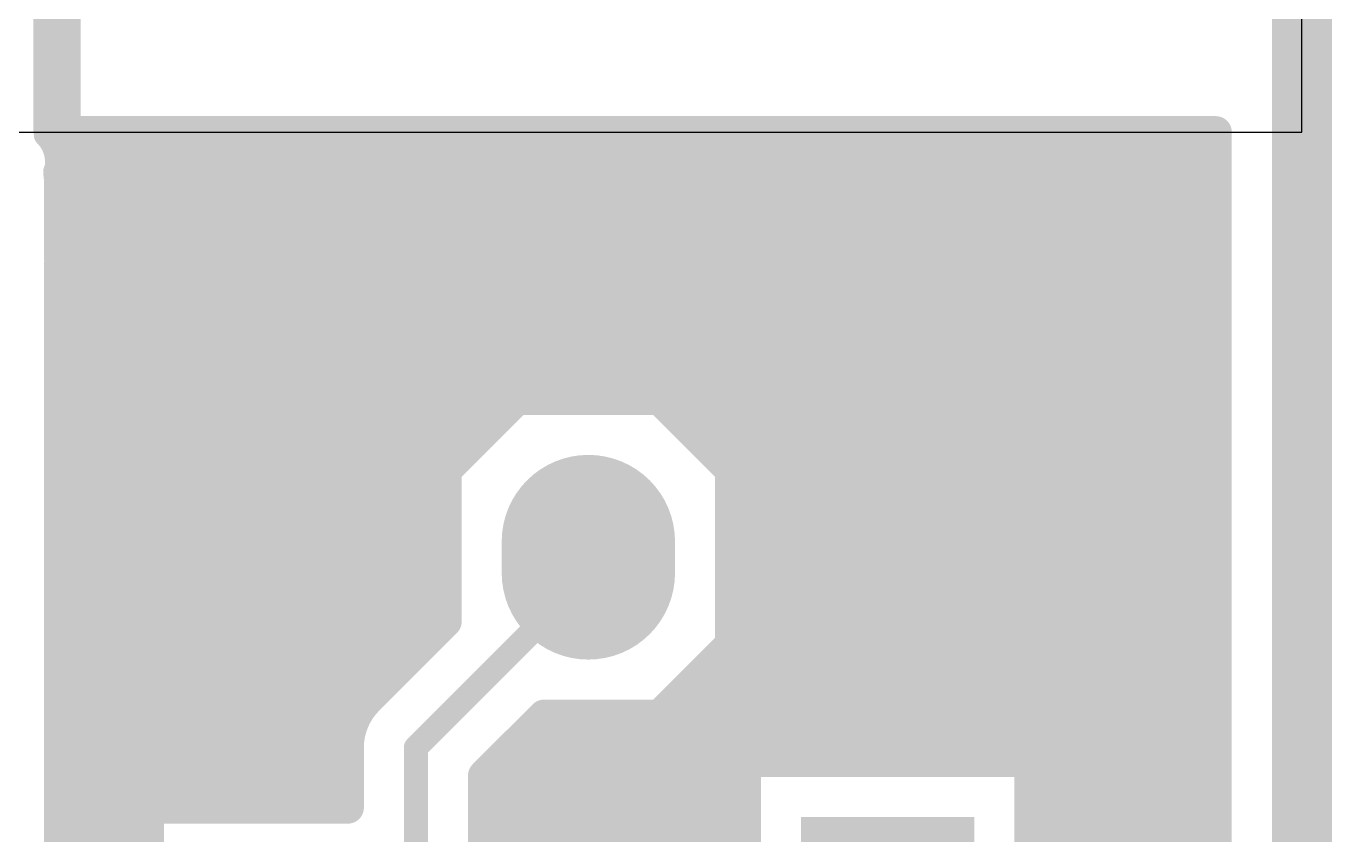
# Model space of a CAD drawing. Header units: inches. Extents: x 0 to 226, y 0 to 70.
# Drawn here: x 158.55 to 166.83, y 14.04 to 19.17 of the extents above; entities that cross this region are included whole.
import ezdxf

# ---------------------------------------------------------------- set-up
doc = ezdxf.new("R2010")
doc.units = ezdxf.units.IN
for name, color, linetype in [('Keep-Out Layer', 6, 'Continuous'), ('Multi-Layer', 9, 'Continuous'), ('Top Layer', 1, 'Continuous')]:
    doc.layers.add(name, color=color, linetype=linetype)

msp = doc.modelspace()

# ---------------------------------------------------------------- hatches: boundary and pattern name
at = {"layer": 'Top Layer'}
for points in [[(158.8933, 21.3997), (158.5933, 21.3997), (158.5933, 18.5997), (158.8933, 18.5997)], [(158.5933, 18.4981), (158.8933, 18.4981), (158.8933, 18.7497), (158.5933, 18.7497)], [(158.5933, 18.4981), (159.2489, 18.4981), (159.2489, 18.5997), (158.5933, 18.5997)], [(158.9117, 17.9187), (160.8246, 17.9187), (160.8246, 18.5997), (158.9117, 18.5997)], [(158.7433, 18.2441), (159.2489, 18.2441), (159.2489, 18.5133), (158.7433, 18.5133)]]:
    msp.add_hatch(color=1, dxfattribs=at).paths.add_polyline_path(points)

# ---------------------------------------------------------------- linework, layer by layer
at = {"layer": 'Keep-Out Layer'}
msp.add_lwpolyline([(166.6431, -0.0084, 0.381, 0.381, 0), (166.6431, 24.8217, 0.381, 0.381, 0)], format="xyseb", dxfattribs=at)
at = {"layer": 'Multi-Layer'}
for p, q in [((166.6431, 18.4981), (166.6431, 24.8557)), ((147.2026, 18.4981), (166.6431, 18.4981))]:
    msp.add_line(p, q, dxfattribs=at)
at = {"layer": 'Top Layer'}
for points in [[(158.6722, 18.4802, 0.1524, 0.1524, 0), (158.6722, 18.9529, 0.1524, 0.1524, 0)], [(158.7433, 18.7497, 0.2032, 0.2032, -0.19891), (158.757, 18.7167, 0.2032, 0.2032, 0)], [(159.2489, 18.4981, 0.2032, 0.2032, 0), (166.097, 18.4981, 0.2032, 0.2032, 0)], [(159.2489, 18.2441, 0.2032, 0.2032, 0), (159.2489, 18.4981, 0.2032, 0.2032, 0)], [(159.3456, 14.2084, 0.2032, 0.2032, 0), (159.3456, 18.4981, 0.2032, 0.2032, 0)], [(159.5488, 14.2084, 0.2032, 0.2032, 0), (159.5488, 18.4981, 0.2032, 0.2032, 0)], [(159.752, 14.2084, 0.2032, 0.2032, 0), (159.752, 18.4981, 0.2032, 0.2032, 0)], [(159.9552, 14.2084, 0.2032, 0.2032, 0), (159.9552, 18.4981, 0.2032, 0.2032, 0)], [(160.1584, 14.2084, 0.2032, 0.2032, 0), (160.1584, 18.4981, 0.2032, 0.2032, 0)], [(160.3616, 14.2084, 0.2032, 0.2032, 0), (160.3616, 18.4981, 0.2032, 0.2032, 0)], [(160.5648, 14.2084, 0.2032, 0.2032, 0), (160.5648, 18.4981, 0.2032, 0.2032, 0)], [(160.768, 14.9484, 0.2032, 0.2032, 0), (160.768, 18.4981, 0.2032, 0.2032, 0)], [(160.9712, 15.1516, 0.2032, 0.2032, 0), (160.9712, 18.4981, 0.2032, 0.2032, 0)], [(161.1744, 15.3548, 0.2032, 0.2032, 0), (161.1744, 18.4981, 0.2032, 0.2032, 0)], [(161.3776, 16.5196, 0.2032, 0.2032, 0), (161.3776, 18.4981, 0.2032, 0.2032, 0)], [(161.5808, 16.7228, 0.2032, 0.2032, 0), (161.5808, 18.4981, 0.2032, 0.2032, 0)], [(161.784, 16.8042, 0.2032, 0.2032, 0), (161.784, 18.4981, 0.2032, 0.2032, 0)], [(161.9872, 16.8042, 0.2032, 0.2032, 0), (161.9872, 18.4981, 0.2032, 0.2032, 0)], [(162.1904, 16.8042, 0.2032, 0.2032, 0), (162.1904, 18.4981, 0.2032, 0.2032, 0)], [(162.3936, 16.8042, 0.2032, 0.2032, 0), (162.3936, 18.4981, 0.2032, 0.2032, 0)], [(162.5968, 16.7753, 0.2032, 0.2032, 0), (162.5968, 18.4981, 0.2032, 0.2032, 0)], [(162.8, 16.5721, 0.2032, 0.2032, 0), (162.8, 18.4981, 0.2032, 0.2032, 0)], [(163.0032, 16.3689, 0.2032, 0.2032, 0), (163.0032, 18.4981, 0.2032, 0.2032, 0)], [(163.2064, 14.5042, 0.2032, 0.2032, 0), (163.2064, 18.4981, 0.2032, 0.2032, 0)], [(163.4096, 14.5042, 0.2032, 0.2032, 0), (163.4096, 18.4981, 0.2032, 0.2032, 0)], [(163.6128, 14.5042, 0.2032, 0.2032, 0), (163.6128, 18.4981, 0.2032, 0.2032, 0)], [(163.816, 14.5042, 0.2032, 0.2032, 0), (163.816, 18.4981, 0.2032, 0.2032, 0)], [(164.0192, 14.5042, 0.2032, 0.2032, 0), (164.0192, 18.4981, 0.2032, 0.2032, 0)], [(164.2224, 14.5042, 0.2032, 0.2032, 0), (164.2224, 18.4981, 0.2032, 0.2032, 0)], [(164.4256, 14.5042, 0.2032, 0.2032, 0), (164.4256, 18.4981, 0.2032, 0.2032, 0)], [(164.6288, 14.5042, 0.2032, 0.2032, 0), (164.6288, 18.4981, 0.2032, 0.2032, 0)], [(164.832, 14.5042, 0.2032, 0.2032, 0), (164.832, 18.4981, 0.2032, 0.2032, 0)], [(165.0352, 0.5377, 0.2032, 0.2032, 0), (165.0352, 18.4981, 0.2032, 0.2032, 0)], [(165.2384, 0.5377, 0.2032, 0.2032, 0), (165.2384, 18.4981, 0.2032, 0.2032, 0)], [(165.4416, 0.5377, 0.2032, 0.2032, 0), (165.4416, 18.4981, 0.2032, 0.2032, 0)], [(165.6448, 0.5377, 0.2032, 0.2032, 0), (165.6448, 18.4981, 0.2032, 0.2032, 0)], [(165.848, 0.5377, 0.2032, 0.2032, 0), (165.848, 18.4981, 0.2032, 0.2032, 0)], [(166.0512, 0.5377, 0.2032, 0.2032, 0), (166.0512, 18.4981, 0.2032, 0.2032, 0)], [(166.097, 0.5377, 0.2032, 0.2032, 0), (166.097, 18.4981, 0.2032, 0.2032, 0)], [(158.6722, 18.4802, 0.1524, 0.1524, -0.198912), (158.7433, 18.3085, 0.1524, 0.1524, 0)], [(159.2489, 18.4041, 0.2032, 0.2032, 0), (166.097, 18.4041, 0.2032, 0.2032, 0)], [(158.757, 18.2441, 0.2032, 0.2032, 0), (159.2489, 18.2441, 0.2032, 0.2032, 0)], [(158.757, 18.2441, 0.2032, 0.2032, -0.034065), (158.7629, 18.1571, 0.2032, 0.2032, 0)], [(158.7433, 18.277, 0.1524, 0.1524, 0), (158.7433, 18.3085, 0.1524, 0.1524, 0)], [(158.757, 18.2441, 0.1524, 0.1524, -0.198912), (158.7433, 18.277, 0.1524, 0.1524, 0)], [(158.9392, 12.8572, 0.2032, 0.2032, 0), (158.9392, 18.2441, 0.2032, 0.2032, 0)], [(159.1424, 12.5531, 0.2032, 0.2032, 0), (159.1424, 18.2441, 0.2032, 0.2032, 0)], [(158.7614, 18.2009, 0.2032, 0.2032, 0), (166.097, 18.2009, 0.2032, 0.2032, 0)], [(158.7629, 17.6891, 0.2032, 0.2032, 0), (158.7629, 18.1571, 0.2032, 0.2032, 0)], [(158.7629, 17.9977, 0.2032, 0.2032, 0), (166.097, 17.9977, 0.2032, 0.2032, 0)], [(158.7629, 17.7945, 0.2032, 0.2032, 0), (166.097, 17.7945, 0.2032, 0.2032, 0)], [(158.7617, 13.591, 0.2032, 0.2032, 0), (158.7617, 17.661, 0.2032, 0.2032, 0)], [(158.7617, 17.5913, 0.2032, 0.2032, 0), (166.097, 17.5913, 0.2032, 0.2032, 0)], [(158.7617, 17.3881, 0.2032, 0.2032, 0), (166.097, 17.3881, 0.2032, 0.2032, 0)], [(158.7617, 17.1849, 0.2032, 0.2032, 0), (166.097, 17.1849, 0.2032, 0.2032, 0)], [(158.7617, 16.9817, 0.2032, 0.2032, 0), (166.097, 16.9817, 0.2032, 0.2032, 0)], [(161.2095, 16.3514, 0.2032, 0.2032, 0), (161.6623, 16.8042, 0.2032, 0.2032, 0)], [(161.6623, 16.8042, 0.2032, 0.2032, 0), (162.5679, 16.8042, 0.2032, 0.2032, 0)], [(162.5679, 16.8042, 0.2032, 0.2032, 0), (163.0207, 16.3514, 0.2032, 0.2032, 0)], [(158.7617, 16.7785, 0.2032, 0.2032, 0), (161.6365, 16.7785, 0.2032, 0.2032, 0)], [(162.5937, 16.7785, 0.2032, 0.2032, 0), (166.097, 16.7785, 0.2032, 0.2032, 0)], [(158.7617, 16.5753, 0.2032, 0.2032, 0), (161.4333, 16.5753, 0.2032, 0.2032, 0)], [(162.7969, 16.5753, 0.2032, 0.2032, 0), (166.097, 16.5753, 0.2032, 0.2032, 0)], [(158.7617, 16.3721, 0.2032, 0.2032, 0), (161.2301, 16.3721, 0.2032, 0.2032, 0)], [(161.2095, 15.3898, 0.2032, 0.2032, 0), (161.2095, 16.3514, 0.2032, 0.2032, 0)], [(162.1151, 15.6986, 1.1, 1.1, 0), (162.1151, 15.8986, 1.1, 1.1, 0)], [(163.0001, 16.3721, 0.2032, 0.2032, 0), (166.097, 16.3721, 0.2032, 0.2032, 0)], [(163.0207, 15.2458, 0.2032, 0.2032, 0), (163.0207, 16.3514, 0.2032, 0.2032, 0)], [(158.7617, 16.1689, 0.2032, 0.2032, 0), (161.2095, 16.1689, 0.2032, 0.2032, 0)], [(163.0207, 16.1689, 0.2032, 0.2032, 0), (166.097, 16.1689, 0.2032, 0.2032, 0)], [(158.7617, 15.9657, 0.2032, 0.2032, 0), (161.2095, 15.9657, 0.2032, 0.2032, 0)], [(163.0207, 15.9657, 0.2032, 0.2032, 0), (166.097, 15.9657, 0.2032, 0.2032, 0)], [(158.7617, 15.7625, 0.2032, 0.2032, 0), (161.2095, 15.7625, 0.2032, 0.2032, 0)], [(161.0208, 14.5905, 0.1524, 0.1524, 0), (162.2492, 15.8189, 0.1524, 0.1524, 0)], [(163.0207, 15.7625, 0.2032, 0.2032, 0), (166.097, 15.7625, 0.2032, 0.2032, 0)], [(158.7617, 15.5593, 0.2032, 0.2032, 0), (161.2095, 15.5593, 0.2032, 0.2032, 0)], [(163.0207, 15.5593, 0.2032, 0.2032, 0), (166.097, 15.5593, 0.2032, 0.2032, 0)], [(158.7617, 15.3561, 0.2032, 0.2032, 0), (161.1757, 15.3561, 0.2032, 0.2032, 0)], [(160.716, 14.8963, 0.2032, 0.2032, 0), (161.2095, 15.3898, 0.2032, 0.2032, 0)], [(163.0207, 15.3561, 0.2032, 0.2032, 0), (166.097, 15.3561, 0.2032, 0.2032, 0)], [(162.5679, 14.793, 0.2032, 0.2032, 0), (163.0207, 15.2458, 0.2032, 0.2032, 0)], [(158.7617, 15.1529, 0.2032, 0.2032, 0), (160.9725, 15.1529, 0.2032, 0.2032, 0)], [(162.9277, 15.1529, 0.2032, 0.2032, 0), (166.097, 15.1529, 0.2032, 0.2032, 0)], [(163.0032, 12.9721, 0.2032, 0.2032, 0), (163.0032, 15.2284, 0.2032, 0.2032, 0)], [(162.8, 12.9721, 0.2032, 0.2032, 0), (162.8, 15.0252, 0.2032, 0.2032, 0)], [(158.7617, 14.9497, 0.2032, 0.2032, 0), (160.7693, 14.9497, 0.2032, 0.2032, 0)], [(162.7245, 14.9497, 0.2032, 0.2032, 0), (166.097, 14.9497, 0.2032, 0.2032, 0)], [(160.589, 14.5905, 0.2032, 0.2032, -0.199327), (160.716, 14.8963, 0.2032, 0.2032, 0)], [(160.589, 14.5905, 0.2032, 0.2032, -0.198912), (160.7155, 14.8958, 0.2032, 0.2032, 0)], [(162.5968, 12.9721, 0.2032, 0.2032, 0), (162.5968, 14.822, 0.2032, 0.2032, 0)], [(158.7617, 14.7465, 0.2032, 0.2032, 0), (160.6182, 14.7465, 0.2032, 0.2032, 0)], [(161.4526, 14.4116, 0.2032, 0.2032, 0), (161.834, 14.793, 0.2032, 0.2032, 0)], [(161.784, 12.9721, 0.2032, 0.2032, 0), (161.784, 14.743, 0.2032, 0.2032, 0)], [(161.7875, 14.7465, 0.2032, 0.2032, 0), (166.097, 14.7465, 0.2032, 0.2032, 0)], [(161.834, 14.793, 0.2032, 0.2032, 0), (162.5679, 14.793, 0.2032, 0.2032, 0)], [(161.9872, 12.9721, 0.2032, 0.2032, 0), (161.9872, 14.793, 0.2032, 0.2032, 0)], [(162.1904, 12.9721, 0.2032, 0.2032, 0), (162.1904, 14.793, 0.2032, 0.2032, 0)], [(162.3936, 12.9721, 0.2032, 0.2032, 0), (162.3936, 14.793, 0.2032, 0.2032, 0)], [(160.589, 14.2084, 0.2032, 0.2032, 0), (160.589, 14.5905, 0.2032, 0.2032, 0)], [(158.7617, 14.5433, 0.2032, 0.2032, 0), (160.589, 14.5433, 0.2032, 0.2032, 0)], [(161.0208, 12.9309, 0.1524, 0.1524, 0), (161.0208, 14.5905, 0.1524, 0.1524, 0)], [(161.5808, 12.9721, 0.2032, 0.2032, 0), (161.5808, 14.5398, 0.2032, 0.2032, 0)], [(161.5843, 14.5433, 0.2032, 0.2032, 0), (166.097, 14.5433, 0.2032, 0.2032, 0)], [(163.1095, 14.5042, 0.2032, 0.2032, 0), (164.9207, 14.5042, 0.2032, 0.2032, 0)], [(163.1095, 13.0513, 0.2032, 0.2032, 0), (163.1095, 14.5042, 0.2032, 0.2032, 0)], [(164.9207, 12.493, 0.2032, 0.2032, 0), (164.9207, 14.5042, 0.2032, 0.2032, 0)], [(161.4526, 12.9721, 0.2032, 0.2032, 0), (161.4526, 14.4116, 0.2032, 0.2032, 0)], [(158.7617, 14.3401, 0.2032, 0.2032, 0), (160.589, 14.3401, 0.2032, 0.2032, 0)], [(161.4526, 14.3401, 0.2032, 0.2032, 0), (163.1095, 14.3401, 0.2032, 0.2032, 0)], [(164.9207, 14.3401, 0.2032, 0.2032, 0), (166.097, 14.3401, 0.2032, 0.2032, 0)], [(159.3215, 12.5672, 0.2032, 0.2032, 0), (159.3215, 14.2084, 0.2032, 0.2032, 0)], [(159.3215, 14.2084, 0.2032, 0.2032, 0), (160.589, 14.2084, 0.2032, 0.2032, 0)], [(158.7617, 14.1369, 0.2032, 0.2032, 0), (159.3215, 14.1369, 0.2032, 0.2032, 0)], [(161.4526, 14.1369, 0.2032, 0.2032, 0), (163.1095, 14.1369, 0.2032, 0.2032, 0)], [(164.9207, 14.1369, 0.2032, 0.2032, 0), (166.097, 14.1369, 0.2032, 0.2032, 0)], [(158.7617, 13.9337, 0.2032, 0.2032, 0), (159.3215, 13.9337, 0.2032, 0.2032, 0)], [(161.4526, 13.9337, 0.2032, 0.2032, 0), (163.1095, 13.9337, 0.2032, 0.2032, 0)], [(164.9207, 13.9337, 0.2032, 0.2032, 0), (166.097, 13.9337, 0.2032, 0.2032, 0)]]:
    msp.add_lwpolyline(points, format="xyseb", dxfattribs=at)
for points in [[(158.6341, 18.9529, 0.0762, 0.0762, 1), (158.7103, 18.9529, 0.0762, 0.0762, 1)], [(158.6925, 18.7497, 0.1016, 0.1016, 1), (158.7941, 18.7497, 0.1016, 0.1016, 1)], [(158.7062, 18.7167, 0.1016, 0.1016, 1), (158.8078, 18.7167, 0.1016, 0.1016, 1)], [(159.1981, 18.4981, 0.1016, 0.1016, 1), (159.2997, 18.4981, 0.1016, 0.1016, 1)], [(159.1981, 18.4981, 0.1016, 0.1016, 1), (159.2997, 18.4981, 0.1016, 0.1016, 1)], [(159.2948, 18.4981, 0.1016, 0.1016, 1), (159.3964, 18.4981, 0.1016, 0.1016, 1)], [(159.498, 18.4981, 0.1016, 0.1016, 1), (159.5996, 18.4981, 0.1016, 0.1016, 1)], [(159.7689, 18.2629, 0.3048, 0.3048, 1), (160.0737, 18.2629, 0.3048, 0.3048, 1)], [(159.7012, 18.4981, 0.1016, 0.1016, 1), (159.8028, 18.4981, 0.1016, 0.1016, 1)], [(159.9044, 18.4981, 0.1016, 0.1016, 1), (160.006, 18.4981, 0.1016, 0.1016, 1)], [(160.1076, 18.4981, 0.1016, 0.1016, 1), (160.2092, 18.4981, 0.1016, 0.1016, 1)], [(160.3108, 18.4981, 0.1016, 0.1016, 1), (160.4124, 18.4981, 0.1016, 0.1016, 1)], [(160.514, 18.4981, 0.1016, 0.1016, 1), (160.6156, 18.4981, 0.1016, 0.1016, 1)], [(160.6199, 18.2629, 0.3048, 0.3048, 1), (160.9247, 18.2629, 0.3048, 0.3048, 1)], [(160.7172, 18.4981, 0.1016, 0.1016, 1), (160.8188, 18.4981, 0.1016, 0.1016, 1)], [(160.9204, 18.4981, 0.1016, 0.1016, 1), (161.022, 18.4981, 0.1016, 0.1016, 1)], [(161.1236, 18.4981, 0.1016, 0.1016, 1), (161.2252, 18.4981, 0.1016, 0.1016, 1)], [(161.3268, 18.4981, 0.1016, 0.1016, 1), (161.4284, 18.4981, 0.1016, 0.1016, 1)], [(161.4708, 18.2629, 0.3048, 0.3048, 1), (161.7756, 18.2629, 0.3048, 0.3048, 1)], [(161.53, 18.4981, 0.1016, 0.1016, 1), (161.6316, 18.4981, 0.1016, 0.1016, 1)], [(161.7332, 18.4981, 0.1016, 0.1016, 1), (161.8348, 18.4981, 0.1016, 0.1016, 1)], [(161.9364, 18.4981, 0.1016, 0.1016, 1), (162.038, 18.4981, 0.1016, 0.1016, 1)], [(162.1396, 18.4981, 0.1016, 0.1016, 1), (162.2412, 18.4981, 0.1016, 0.1016, 1)], [(162.3218, 18.2629, 0.3048, 0.3048, 1), (162.6266, 18.2629, 0.3048, 0.3048, 1)], [(162.3428, 18.4981, 0.1016, 0.1016, 1), (162.4444, 18.4981, 0.1016, 0.1016, 1)], [(162.546, 18.4981, 0.1016, 0.1016, 1), (162.6476, 18.4981, 0.1016, 0.1016, 1)], [(162.7492, 18.4981, 0.1016, 0.1016, 1), (162.8508, 18.4981, 0.1016, 0.1016, 1)], [(162.9524, 18.4981, 0.1016, 0.1016, 1), (163.054, 18.4981, 0.1016, 0.1016, 1)], [(163.1727, 18.2629, 0.3048, 0.3048, 1), (163.4775, 18.2629, 0.3048, 0.3048, 1)], [(163.1556, 18.4981, 0.1016, 0.1016, 1), (163.2572, 18.4981, 0.1016, 0.1016, 1)], [(163.3588, 18.4981, 0.1016, 0.1016, 1), (163.4604, 18.4981, 0.1016, 0.1016, 1)], [(163.562, 18.4981, 0.1016, 0.1016, 1), (163.6636, 18.4981, 0.1016, 0.1016, 1)], [(163.7652, 18.4981, 0.1016, 0.1016, 1), (163.8668, 18.4981, 0.1016, 0.1016, 1)], [(164.0237, 18.2629, 0.3048, 0.3048, 1), (164.3285, 18.2629, 0.3048, 0.3048, 1)], [(163.9684, 18.4981, 0.1016, 0.1016, 1), (164.07, 18.4981, 0.1016, 0.1016, 1)], [(164.1716, 18.4981, 0.1016, 0.1016, 1), (164.2732, 18.4981, 0.1016, 0.1016, 1)], [(164.3748, 18.4981, 0.1016, 0.1016, 1), (164.4764, 18.4981, 0.1016, 0.1016, 1)], [(164.578, 18.4981, 0.1016, 0.1016, 1), (164.6796, 18.4981, 0.1016, 0.1016, 1)], [(164.8747, 18.2629, 0.3048, 0.3048, 1), (165.1795, 18.2629, 0.3048, 0.3048, 1)], [(164.7812, 18.4981, 0.1016, 0.1016, 1), (164.8828, 18.4981, 0.1016, 0.1016, 1)], [(164.9844, 18.4981, 0.1016, 0.1016, 1), (165.086, 18.4981, 0.1016, 0.1016, 1)], [(165.1876, 18.4981, 0.1016, 0.1016, 1), (165.2892, 18.4981, 0.1016, 0.1016, 1)], [(165.3908, 18.4981, 0.1016, 0.1016, 1), (165.4924, 18.4981, 0.1016, 0.1016, 1)], [(165.594, 18.4981, 0.1016, 0.1016, 1), (165.6956, 18.4981, 0.1016, 0.1016, 1)], [(165.7972, 18.4981, 0.1016, 0.1016, 1), (165.8988, 18.4981, 0.1016, 0.1016, 1)], [(166.0004, 18.4981, 0.1016, 0.1016, 1), (166.102, 18.4981, 0.1016, 0.1016, 1)], [(166.0462, 18.4981, 0.1016, 0.1016, 1), (166.1478, 18.4981, 0.1016, 0.1016, 1)], [(166.0462, 18.4981, 0.1016, 0.1016, 1), (166.1478, 18.4981, 0.1016, 0.1016, 1)], [(158.6341, 18.4802, 0.0762, 0.0762, 1), (158.7103, 18.4802, 0.0762, 0.0762, 1)], [(158.6341, 18.4802, 0.0762, 0.0762, 1), (158.7103, 18.4802, 0.0762, 0.0762, 1)], [(158.9324, 18.2512, 0.3048, 0.3048, 1), (159.2372, 18.2512, 0.3048, 0.3048, 1)], [(159.1981, 18.4041, 0.1016, 0.1016, 1), (159.2997, 18.4041, 0.1016, 0.1016, 1)], [(166.0462, 18.4041, 0.1016, 0.1016, 1), (166.1478, 18.4041, 0.1016, 0.1016, 1)], [(158.7062, 18.2441, 0.1016, 0.1016, 1), (158.8078, 18.2441, 0.1016, 0.1016, 1)], [(158.7062, 18.2441, 0.1016, 0.1016, 1), (158.8078, 18.2441, 0.1016, 0.1016, 1)], [(158.7052, 18.3085, 0.0762, 0.0762, 1), (158.7814, 18.3085, 0.0762, 0.0762, 1)], [(158.7052, 18.3085, 0.0762, 0.0762, 1), (158.7814, 18.3085, 0.0762, 0.0762, 1)], [(158.7052, 18.277, 0.0762, 0.0762, 1), (158.7814, 18.277, 0.0762, 0.0762, 1)], [(158.7052, 18.277, 0.0762, 0.0762, 1), (158.7814, 18.277, 0.0762, 0.0762, 1)], [(158.7189, 18.2441, 0.0762, 0.0762, 1), (158.7951, 18.2441, 0.0762, 0.0762, 1)], [(158.8884, 18.2441, 0.1016, 0.1016, 1), (158.99, 18.2441, 0.1016, 0.1016, 1)], [(159.0916, 18.2441, 0.1016, 0.1016, 1), (159.1932, 18.2441, 0.1016, 0.1016, 1)], [(159.1981, 18.2441, 0.1016, 0.1016, 1), (159.2997, 18.2441, 0.1016, 0.1016, 1)], [(159.1981, 18.2441, 0.1016, 0.1016, 1), (159.2997, 18.2441, 0.1016, 0.1016, 1)], [(158.7106, 18.2009, 0.1016, 0.1016, 1), (158.8122, 18.2009, 0.1016, 0.1016, 1)], [(158.7121, 18.1571, 0.1016, 0.1016, 1), (158.8137, 18.1571, 0.1016, 0.1016, 1)], [(158.7121, 18.1571, 0.1016, 0.1016, 1), (158.8137, 18.1571, 0.1016, 0.1016, 1)], [(166.0462, 18.2009, 0.1016, 0.1016, 1), (166.1478, 18.2009, 0.1016, 0.1016, 1)], [(158.7121, 17.9977, 0.1016, 0.1016, 1), (158.8137, 17.9977, 0.1016, 0.1016, 1)], [(166.0462, 17.9977, 0.1016, 0.1016, 1), (166.1478, 17.9977, 0.1016, 0.1016, 1)], [(158.7121, 17.7945, 0.1016, 0.1016, 1), (158.8137, 17.7945, 0.1016, 0.1016, 1)], [(166.0462, 17.7945, 0.1016, 0.1016, 1), (166.1478, 17.7945, 0.1016, 0.1016, 1)], [(158.7109, 17.661, 0.1016, 0.1016, 1), (158.8125, 17.661, 0.1016, 0.1016, 1)], [(158.7121, 17.6891, 0.1016, 0.1016, 1), (158.8137, 17.6891, 0.1016, 0.1016, 1)], [(160.0898, 17.433, 0.3048, 0.3048, 1), (160.3946, 17.433, 0.3048, 0.3048, 1)], [(158.7109, 17.5913, 0.1016, 0.1016, 1), (158.8125, 17.5913, 0.1016, 0.1016, 1)], [(158.9552, 17.3989, 0.3048, 0.3048, 1), (159.26, 17.3989, 0.3048, 0.3048, 1)], [(162.0201, 17.3311, 0.3556, 0.3556, 1), (162.3757, 17.3311, 0.3556, 0.3556, 1)], [(164.7194, 17.321, 0.3556, 0.3556, 1), (165.075, 17.321, 0.3556, 0.3556, 1)], [(166.0462, 17.5913, 0.1016, 0.1016, 1), (166.1478, 17.5913, 0.1016, 0.1016, 1)], [(163.0947, 17.27, 0.3048, 0.3048, 1), (163.3995, 17.27, 0.3048, 0.3048, 1)], [(158.7109, 17.3881, 0.1016, 0.1016, 1), (158.8125, 17.3881, 0.1016, 0.1016, 1)], [(166.0462, 17.3881, 0.1016, 0.1016, 1), (166.1478, 17.3881, 0.1016, 0.1016, 1)], [(160.9047, 17.0256, 0.3048, 0.3048, 1), (161.2095, 17.0256, 0.3048, 0.3048, 1)], [(158.7109, 17.1849, 0.1016, 0.1016, 1), (158.8125, 17.1849, 0.1016, 0.1016, 1)], [(166.0462, 17.1849, 0.1016, 0.1016, 1), (166.1478, 17.1849, 0.1016, 0.1016, 1)], [(158.7109, 16.9817, 0.1016, 0.1016, 1), (158.8125, 16.9817, 0.1016, 0.1016, 1)], [(166.0462, 16.9817, 0.1016, 0.1016, 1), (166.1478, 16.9817, 0.1016, 0.1016, 1)], [(160.2549, 16.6227, 0.3048, 0.3048, 1), (160.5597, 16.6227, 0.3048, 0.3048, 1)], [(161.6115, 16.8042, 0.1016, 0.1016, 1), (161.7131, 16.8042, 0.1016, 0.1016, 1)], [(161.6115, 16.8042, 0.1016, 0.1016, 1), (161.7131, 16.8042, 0.1016, 0.1016, 1)], [(161.7332, 16.8042, 0.1016, 0.1016, 1), (161.8348, 16.8042, 0.1016, 0.1016, 1)], [(161.9364, 16.8042, 0.1016, 0.1016, 1), (162.038, 16.8042, 0.1016, 0.1016, 1)], [(162.1396, 16.8042, 0.1016, 0.1016, 1), (162.2412, 16.8042, 0.1016, 0.1016, 1)], [(162.3428, 16.8042, 0.1016, 0.1016, 1), (162.4444, 16.8042, 0.1016, 0.1016, 1)], [(162.5171, 16.8042, 0.1016, 0.1016, 1), (162.6187, 16.8042, 0.1016, 0.1016, 1)], [(162.5171, 16.8042, 0.1016, 0.1016, 1), (162.6187, 16.8042, 0.1016, 0.1016, 1)], [(158.7109, 16.7785, 0.1016, 0.1016, 1), (158.8125, 16.7785, 0.1016, 0.1016, 1)], [(161.53, 16.7228, 0.1016, 0.1016, 1), (161.6316, 16.7228, 0.1016, 0.1016, 1)], [(161.5857, 16.7785, 0.1016, 0.1016, 1), (161.6873, 16.7785, 0.1016, 0.1016, 1)], [(162.5429, 16.7785, 0.1016, 0.1016, 1), (162.6445, 16.7785, 0.1016, 0.1016, 1)], [(162.546, 16.7753, 0.1016, 0.1016, 1), (162.6476, 16.7753, 0.1016, 0.1016, 1)], [(164.2796, 16.5888, 0.3048, 0.3048, 1), (164.5844, 16.5888, 0.3048, 0.3048, 1)], [(166.0462, 16.7785, 0.1016, 0.1016, 1), (166.1478, 16.7785, 0.1016, 0.1016, 1)], [(158.9324, 16.4905, 0.3048, 0.3048, 1), (159.2372, 16.4905, 0.3048, 0.3048, 1)], [(158.7109, 16.5753, 0.1016, 0.1016, 1), (158.8125, 16.5753, 0.1016, 0.1016, 1)], [(161.3825, 16.5753, 0.1016, 0.1016, 1), (161.4841, 16.5753, 0.1016, 0.1016, 1)], [(162.7461, 16.5753, 0.1016, 0.1016, 1), (162.8477, 16.5753, 0.1016, 0.1016, 1)], [(162.7492, 16.5721, 0.1016, 0.1016, 1), (162.8508, 16.5721, 0.1016, 0.1016, 1)], [(166.0462, 16.5753, 0.1016, 0.1016, 1), (166.1478, 16.5753, 0.1016, 0.1016, 1)], [(161.3268, 16.5196, 0.1016, 0.1016, 1), (161.4284, 16.5196, 0.1016, 0.1016, 1)], [(158.7109, 16.3721, 0.1016, 0.1016, 1), (158.8125, 16.3721, 0.1016, 0.1016, 1)], [(161.1587, 16.3514, 0.1016, 0.1016, 1), (161.2603, 16.3514, 0.1016, 0.1016, 1)], [(161.1587, 16.3514, 0.1016, 0.1016, 1), (161.2603, 16.3514, 0.1016, 0.1016, 1)], [(161.1793, 16.3721, 0.1016, 0.1016, 1), (161.2809, 16.3721, 0.1016, 0.1016, 1)], [(161.8401, 15.8986, 0.55, 0.55, 1), (162.3901, 15.8986, 0.55, 0.55, 1)], [(162.9493, 16.3721, 0.1016, 0.1016, 1), (163.0509, 16.3721, 0.1016, 0.1016, 1)], [(162.9524, 16.3689, 0.1016, 0.1016, 1), (163.054, 16.3689, 0.1016, 0.1016, 1)], [(162.9699, 16.3514, 0.1016, 0.1016, 1), (163.0715, 16.3514, 0.1016, 0.1016, 1)], [(162.9699, 16.3514, 0.1016, 0.1016, 1), (163.0715, 16.3514, 0.1016, 0.1016, 1)], [(165.0737, 16.1369, 0.3048, 0.3048, 1), (165.3785, 16.1369, 0.3048, 0.3048, 1)], [(166.0462, 16.3721, 0.1016, 0.1016, 1), (166.1478, 16.3721, 0.1016, 0.1016, 1)], [(158.7109, 16.1689, 0.1016, 0.1016, 1), (158.8125, 16.1689, 0.1016, 0.1016, 1)], [(161.1587, 16.1689, 0.1016, 0.1016, 1), (161.2603, 16.1689, 0.1016, 0.1016, 1)], [(161.8401, 15.6986, 0.55, 0.55, 1), (162.3901, 15.6986, 0.55, 0.55, 1)], [(162.9699, 16.1689, 0.1016, 0.1016, 1), (163.0715, 16.1689, 0.1016, 0.1016, 1)], [(166.0462, 16.1689, 0.1016, 0.1016, 1), (166.1478, 16.1689, 0.1016, 0.1016, 1)], [(158.7109, 15.9657, 0.1016, 0.1016, 1), (158.8125, 15.9657, 0.1016, 0.1016, 1)], [(159.8405, 15.7013, 0.3556, 0.3556, 1), (160.1961, 15.7013, 0.3556, 0.3556, 1)], [(161.1587, 15.9657, 0.1016, 0.1016, 1), (161.2603, 15.9657, 0.1016, 0.1016, 1)], [(162.9699, 15.9657, 0.1016, 0.1016, 1), (163.0715, 15.9657, 0.1016, 0.1016, 1)], [(166.0462, 15.9657, 0.1016, 0.1016, 1), (166.1478, 15.9657, 0.1016, 0.1016, 1)], [(158.9324, 15.6696, 0.3048, 0.3048, 1), (159.2372, 15.6696, 0.3048, 0.3048, 1)], [(158.7109, 15.7625, 0.1016, 0.1016, 1), (158.8125, 15.7625, 0.1016, 0.1016, 1)], [(161.1587, 15.7625, 0.1016, 0.1016, 1), (161.2603, 15.7625, 0.1016, 0.1016, 1)], [(162.2111, 15.8189, 0.0762, 0.0762, 1), (162.2873, 15.8189, 0.0762, 0.0762, 1)], [(162.9699, 15.7625, 0.1016, 0.1016, 1), (163.0715, 15.7625, 0.1016, 0.1016, 1)], [(166.0462, 15.7625, 0.1016, 0.1016, 1), (166.1478, 15.7625, 0.1016, 0.1016, 1)], [(158.7109, 15.5593, 0.1016, 0.1016, 1), (158.8125, 15.5593, 0.1016, 0.1016, 1)], [(161.1587, 15.5593, 0.1016, 0.1016, 1), (161.2603, 15.5593, 0.1016, 0.1016, 1)], [(162.9699, 15.5593, 0.1016, 0.1016, 1), (163.0715, 15.5593, 0.1016, 0.1016, 1)], [(166.0462, 15.5593, 0.1016, 0.1016, 1), (166.1478, 15.5593, 0.1016, 0.1016, 1)], [(158.7109, 15.3561, 0.1016, 0.1016, 1), (158.8125, 15.3561, 0.1016, 0.1016, 1)], [(161.1236, 15.3548, 0.1016, 0.1016, 1), (161.2252, 15.3548, 0.1016, 0.1016, 1)], [(161.1249, 15.3561, 0.1016, 0.1016, 1), (161.2265, 15.3561, 0.1016, 0.1016, 1)], [(161.1587, 15.3898, 0.1016, 0.1016, 1), (161.2603, 15.3898, 0.1016, 0.1016, 1)], [(161.1587, 15.3898, 0.1016, 0.1016, 1), (161.2603, 15.3898, 0.1016, 0.1016, 1)], [(162.9699, 15.3561, 0.1016, 0.1016, 1), (163.0715, 15.3561, 0.1016, 0.1016, 1)], [(166.0462, 15.3561, 0.1016, 0.1016, 1), (166.1478, 15.3561, 0.1016, 0.1016, 1)], [(162.9699, 15.2458, 0.1016, 0.1016, 1), (163.0715, 15.2458, 0.1016, 0.1016, 1)], [(162.9699, 15.2458, 0.1016, 0.1016, 1), (163.0715, 15.2458, 0.1016, 0.1016, 1)], [(158.7109, 15.1529, 0.1016, 0.1016, 1), (158.8125, 15.1529, 0.1016, 0.1016, 1)], [(160.9204, 15.1516, 0.1016, 0.1016, 1), (161.022, 15.1516, 0.1016, 0.1016, 1)], [(160.9217, 15.1529, 0.1016, 0.1016, 1), (161.0233, 15.1529, 0.1016, 0.1016, 1)], [(162.8769, 15.1529, 0.1016, 0.1016, 1), (162.9785, 15.1529, 0.1016, 0.1016, 1)], [(162.9524, 15.2284, 0.1016, 0.1016, 1), (163.054, 15.2284, 0.1016, 0.1016, 1)], [(166.0462, 15.1529, 0.1016, 0.1016, 1), (166.1478, 15.1529, 0.1016, 0.1016, 1)], [(164.6049, 14.8747, 0.3048, 0.3048, 1), (164.9097, 14.8747, 0.3048, 0.3048, 1)], [(158.9324, 14.8487, 0.3048, 0.3048, 1), (159.2372, 14.8487, 0.3048, 0.3048, 1)], [(162.7492, 15.0252, 0.1016, 0.1016, 1), (162.8508, 15.0252, 0.1016, 0.1016, 1)], [(158.7109, 14.9497, 0.1016, 0.1016, 1), (158.8125, 14.9497, 0.1016, 0.1016, 1)], [(160.7172, 14.9484, 0.1016, 0.1016, 1), (160.8188, 14.9484, 0.1016, 0.1016, 1)], [(160.7185, 14.9497, 0.1016, 0.1016, 1), (160.8201, 14.9497, 0.1016, 0.1016, 1)], [(162.6737, 14.9497, 0.1016, 0.1016, 1), (162.7753, 14.9497, 0.1016, 0.1016, 1)], [(165.445, 14.707, 0.3048, 0.3048, 1), (165.7498, 14.707, 0.3048, 0.3048, 1)], [(166.0462, 14.9497, 0.1016, 0.1016, 1), (166.1478, 14.9497, 0.1016, 0.1016, 1)], [(160.6647, 14.8958, 0.1016, 0.1016, 1), (160.7663, 14.8958, 0.1016, 0.1016, 1)], [(160.6652, 14.8963, 0.1016, 0.1016, 1), (160.7668, 14.8963, 0.1016, 0.1016, 1)], [(160.6652, 14.8963, 0.1016, 0.1016, 1), (160.7668, 14.8963, 0.1016, 0.1016, 1)], [(162.546, 14.822, 0.1016, 0.1016, 1), (162.6476, 14.822, 0.1016, 0.1016, 1)], [(158.7109, 14.7465, 0.1016, 0.1016, 1), (158.8125, 14.7465, 0.1016, 0.1016, 1)], [(160.5674, 14.7465, 0.1016, 0.1016, 1), (160.669, 14.7465, 0.1016, 0.1016, 1)], [(161.7332, 14.743, 0.1016, 0.1016, 1), (161.8348, 14.743, 0.1016, 0.1016, 1)], [(161.7367, 14.7465, 0.1016, 0.1016, 1), (161.8383, 14.7465, 0.1016, 0.1016, 1)], [(161.7832, 14.793, 0.1016, 0.1016, 1), (161.8848, 14.793, 0.1016, 0.1016, 1)], [(161.7832, 14.793, 0.1016, 0.1016, 1), (161.8848, 14.793, 0.1016, 0.1016, 1)], [(161.9364, 14.793, 0.1016, 0.1016, 1), (162.038, 14.793, 0.1016, 0.1016, 1)], [(162.1396, 14.793, 0.1016, 0.1016, 1), (162.2412, 14.793, 0.1016, 0.1016, 1)], [(162.3428, 14.793, 0.1016, 0.1016, 1), (162.4444, 14.793, 0.1016, 0.1016, 1)], [(162.5171, 14.793, 0.1016, 0.1016, 1), (162.6187, 14.793, 0.1016, 0.1016, 1)], [(162.5171, 14.793, 0.1016, 0.1016, 1), (162.6187, 14.793, 0.1016, 0.1016, 1)], [(166.0462, 14.7465, 0.1016, 0.1016, 1), (166.1478, 14.7465, 0.1016, 0.1016, 1)], [(160.5382, 14.5905, 0.1016, 0.1016, 1), (160.6398, 14.5905, 0.1016, 0.1016, 1)], [(160.5382, 14.5905, 0.1016, 0.1016, 1), (160.6398, 14.5905, 0.1016, 0.1016, 1)], [(160.5382, 14.5905, 0.1016, 0.1016, 1), (160.6398, 14.5905, 0.1016, 0.1016, 1)], [(161.952, 14.4274, 0.3048, 0.3048, 1), (162.2568, 14.4274, 0.3048, 0.3048, 1)], [(158.7109, 14.5433, 0.1016, 0.1016, 1), (158.8125, 14.5433, 0.1016, 0.1016, 1)], [(160.5382, 14.5433, 0.1016, 0.1016, 1), (160.6398, 14.5433, 0.1016, 0.1016, 1)], [(160.9827, 14.5905, 0.0762, 0.0762, 1), (161.0589, 14.5905, 0.0762, 0.0762, 1)], [(160.9827, 14.5905, 0.0762, 0.0762, 1), (161.0589, 14.5905, 0.0762, 0.0762, 1)], [(161.53, 14.5398, 0.1016, 0.1016, 1), (161.6316, 14.5398, 0.1016, 0.1016, 1)], [(161.5335, 14.5433, 0.1016, 0.1016, 1), (161.6351, 14.5433, 0.1016, 0.1016, 1)], [(163.0587, 14.5042, 0.1016, 0.1016, 1), (163.1603, 14.5042, 0.1016, 0.1016, 1)], [(163.0587, 14.5042, 0.1016, 0.1016, 1), (163.1603, 14.5042, 0.1016, 0.1016, 1)], [(163.1556, 14.5042, 0.1016, 0.1016, 1), (163.2572, 14.5042, 0.1016, 0.1016, 1)], [(163.3588, 14.5042, 0.1016, 0.1016, 1), (163.4604, 14.5042, 0.1016, 0.1016, 1)], [(163.562, 14.5042, 0.1016, 0.1016, 1), (163.6636, 14.5042, 0.1016, 0.1016, 1)], [(163.7652, 14.5042, 0.1016, 0.1016, 1), (163.8668, 14.5042, 0.1016, 0.1016, 1)], [(163.9684, 14.5042, 0.1016, 0.1016, 1), (164.07, 14.5042, 0.1016, 0.1016, 1)], [(164.1716, 14.5042, 0.1016, 0.1016, 1), (164.2732, 14.5042, 0.1016, 0.1016, 1)], [(164.3748, 14.5042, 0.1016, 0.1016, 1), (164.4764, 14.5042, 0.1016, 0.1016, 1)], [(164.578, 14.5042, 0.1016, 0.1016, 1), (164.6796, 14.5042, 0.1016, 0.1016, 1)], [(164.7812, 14.5042, 0.1016, 0.1016, 1), (164.8828, 14.5042, 0.1016, 0.1016, 1)], [(164.8699, 14.5042, 0.1016, 0.1016, 1), (164.9715, 14.5042, 0.1016, 0.1016, 1)], [(164.8699, 14.5042, 0.1016, 0.1016, 1), (164.9715, 14.5042, 0.1016, 0.1016, 1)], [(166.0462, 14.5433, 0.1016, 0.1016, 1), (166.1478, 14.5433, 0.1016, 0.1016, 1)], [(161.4018, 14.4116, 0.1016, 0.1016, 1), (161.5034, 14.4116, 0.1016, 0.1016, 1)], [(161.4018, 14.4116, 0.1016, 0.1016, 1), (161.5034, 14.4116, 0.1016, 0.1016, 1)], [(158.7109, 14.3401, 0.1016, 0.1016, 1), (158.8125, 14.3401, 0.1016, 0.1016, 1)], [(160.5382, 14.3401, 0.1016, 0.1016, 1), (160.6398, 14.3401, 0.1016, 0.1016, 1)], [(161.4018, 14.3401, 0.1016, 0.1016, 1), (161.5034, 14.3401, 0.1016, 0.1016, 1)], [(163.0587, 14.3401, 0.1016, 0.1016, 1), (163.1603, 14.3401, 0.1016, 0.1016, 1)], [(164.8699, 14.3401, 0.1016, 0.1016, 1), (164.9715, 14.3401, 0.1016, 0.1016, 1)], [(166.0462, 14.3401, 0.1016, 0.1016, 1), (166.1478, 14.3401, 0.1016, 0.1016, 1)], [(158.9324, 14.0278, 0.3048, 0.3048, 1), (159.2372, 14.0278, 0.3048, 0.3048, 1)], [(159.2707, 14.2084, 0.1016, 0.1016, 1), (159.3723, 14.2084, 0.1016, 0.1016, 1)], [(159.2707, 14.2084, 0.1016, 0.1016, 1), (159.3723, 14.2084, 0.1016, 0.1016, 1)], [(159.2948, 14.2084, 0.1016, 0.1016, 1), (159.3964, 14.2084, 0.1016, 0.1016, 1)], [(159.498, 14.2084, 0.1016, 0.1016, 1), (159.5996, 14.2084, 0.1016, 0.1016, 1)], [(159.7012, 14.2084, 0.1016, 0.1016, 1), (159.8028, 14.2084, 0.1016, 0.1016, 1)], [(159.9044, 14.2084, 0.1016, 0.1016, 1), (160.006, 14.2084, 0.1016, 0.1016, 1)], [(160.1076, 14.2084, 0.1016, 0.1016, 1), (160.2092, 14.2084, 0.1016, 0.1016, 1)], [(160.3108, 14.2084, 0.1016, 0.1016, 1), (160.4124, 14.2084, 0.1016, 0.1016, 1)], [(160.514, 14.2084, 0.1016, 0.1016, 1), (160.6156, 14.2084, 0.1016, 0.1016, 1)], [(160.5382, 14.2084, 0.1016, 0.1016, 1), (160.6398, 14.2084, 0.1016, 0.1016, 1)], [(160.5382, 14.2084, 0.1016, 0.1016, 1), (160.6398, 14.2084, 0.1016, 0.1016, 1)], [(158.7109, 14.1369, 0.1016, 0.1016, 1), (158.8125, 14.1369, 0.1016, 0.1016, 1)], [(159.2707, 14.1369, 0.1016, 0.1016, 1), (159.3723, 14.1369, 0.1016, 0.1016, 1)], [(161.4018, 14.1369, 0.1016, 0.1016, 1), (161.5034, 14.1369, 0.1016, 0.1016, 1)], [(163.0587, 14.1369, 0.1016, 0.1016, 1), (163.1603, 14.1369, 0.1016, 0.1016, 1)], [(164.8699, 14.1369, 0.1016, 0.1016, 1), (164.9715, 14.1369, 0.1016, 0.1016, 1)], [(166.0462, 14.1369, 0.1016, 0.1016, 1), (166.1478, 14.1369, 0.1016, 0.1016, 1)], [(163.0587, 13.9337, 0.1016, 0.1016, 1), (163.1603, 13.9337, 0.1016, 0.1016, 1)], [(164.8699, 13.9337, 0.1016, 0.1016, 1), (164.9715, 13.9337, 0.1016, 0.1016, 1)]]:
    msp.add_lwpolyline(points, format="xyseb", close=True, dxfattribs=at)
for points in [[(158.8933, 18.8997), (158.5933, 18.8997), (158.8933, 18.5997), (158.5933, 18.5997)], [(163.4651, 16.4486), (163.4651, 15.1486), (164.5651, 16.4486), (164.5651, 15.1486)], [(160.6571, 14.4628), (160.6571, 15.3928), (159.6771, 14.4628), (159.6771, 15.3928)], [(161.5651, 14.1486), (161.5651, 12.8486), (162.6651, 14.1486), (162.6651, 12.8486)], [(163.4651, 14.1486), (163.4651, 12.8486), (164.5651, 14.1486), (164.5651, 12.8486)]]:
    msp.add_solid(points, dxfattribs=at)

doc.saveas('drawing.dxf')
